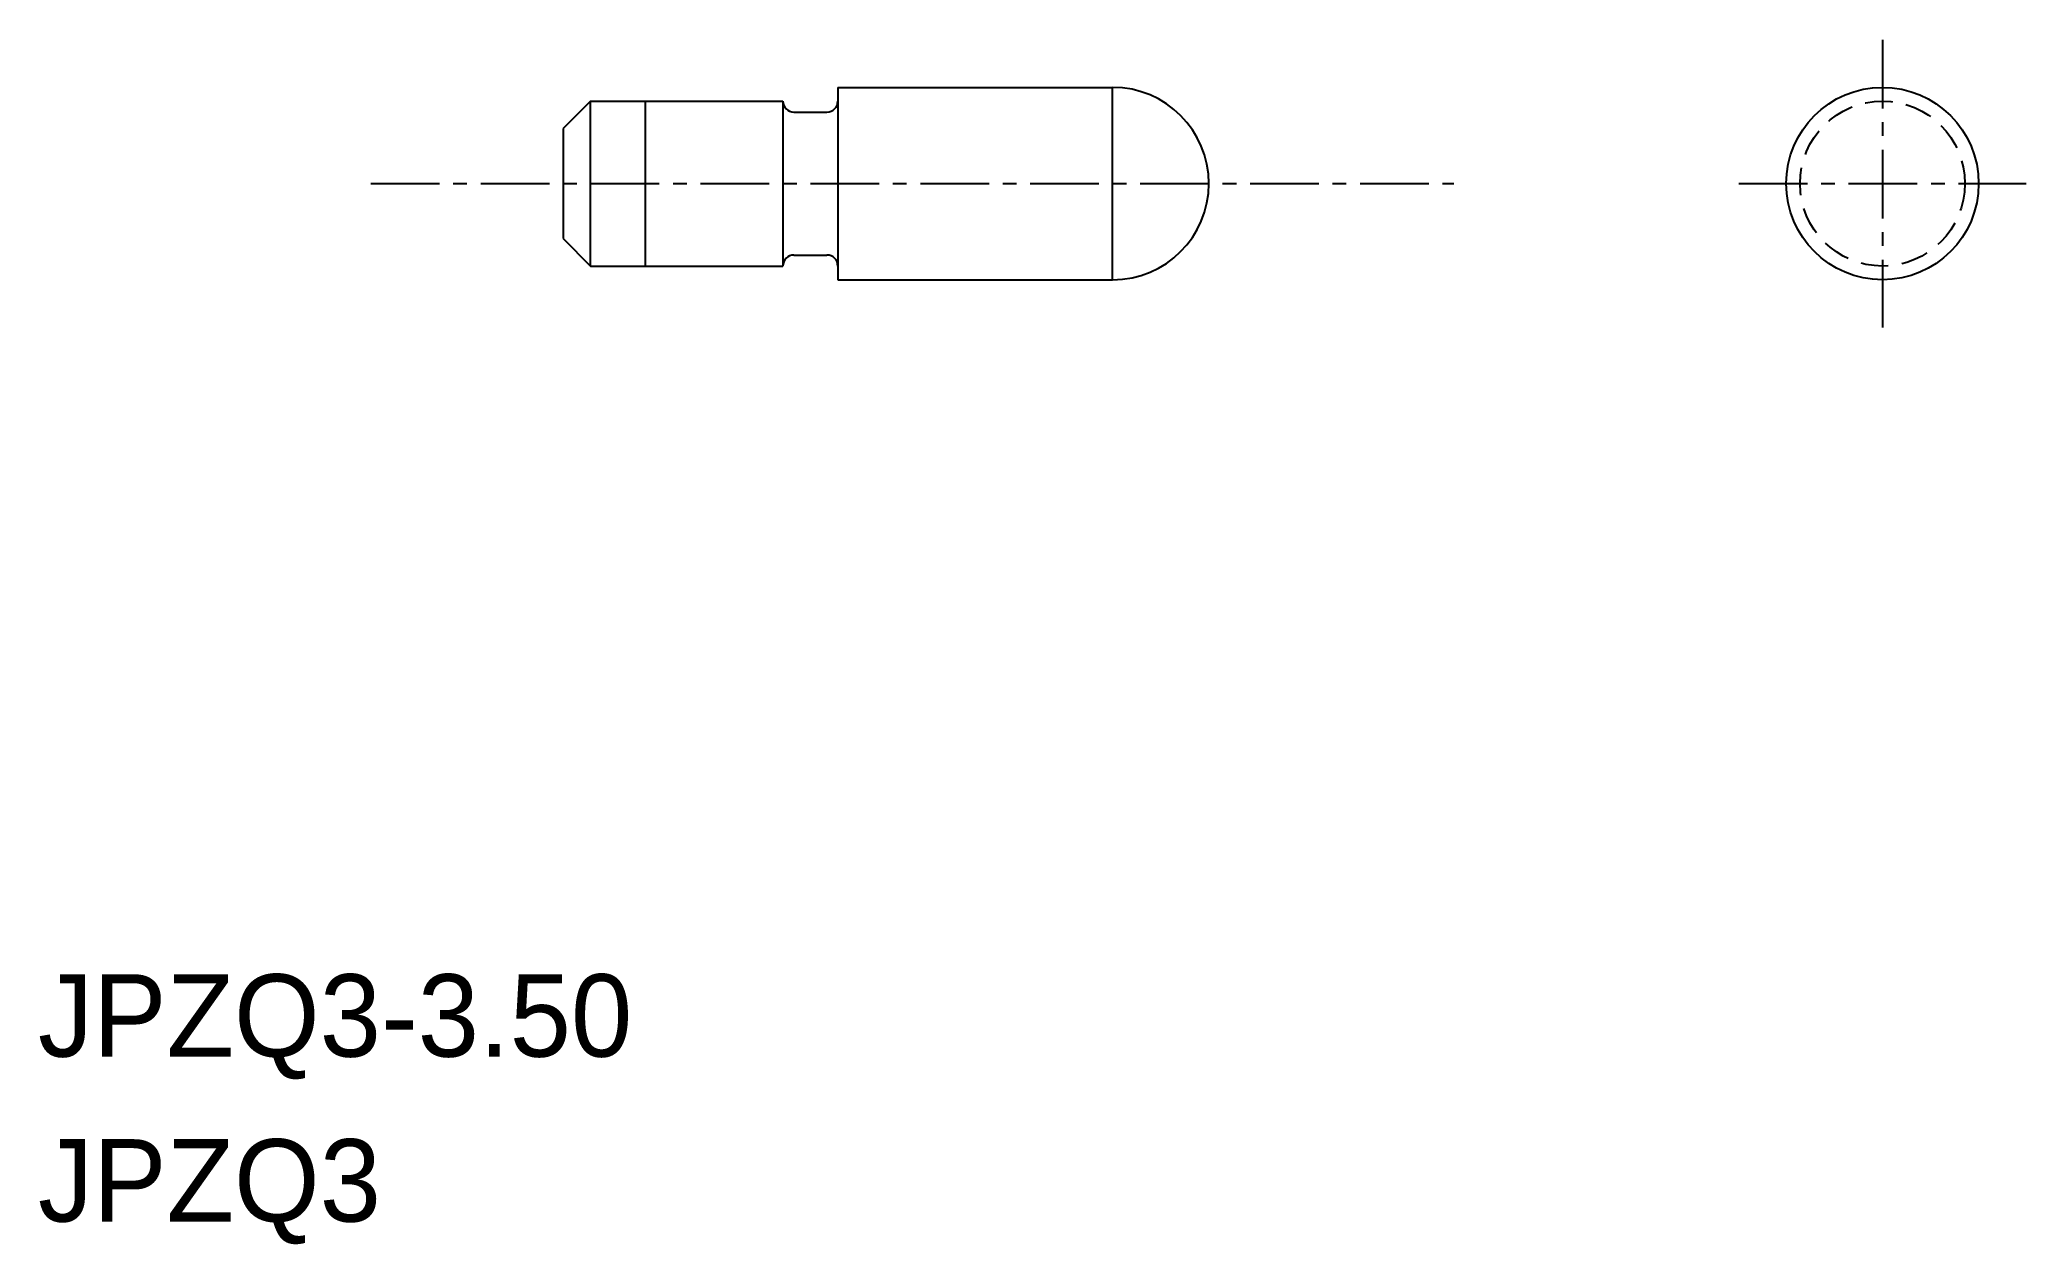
# Model space of a CAD drawing. Extents: x -1798.7 to -1762.6, y -468 to -446.1.
import ezdxf

# ---------------------------------------------------------------- set-up
doc = ezdxf.new("R2010")
doc.units = 0
doc.linetypes.add('CENTER', pattern=[2, 1.25, -0.25, 0.25, -0.25])
doc.linetypes.add('DASHED', pattern=[0.75, 0.5, -0.25])
doc.layers.get('0').update_dxf_attribs({"linetype": 'CONTINUOUS'})
doc.layers.add('CENTER', color=1, linetype='CENTER')

msp = doc.modelspace()

# ---------------------------------------------------------------- linework, layer by layer
at = {"color": 7, "linetype": 'CONTINUOUS'}
for p, q in [((-1784.219, -446.948), (-1784.219, -450.448)), ((-1784.219, -446.948), (-1779.219, -446.948)), ((-1788.719, -447.198), (-1789.219, -447.698)), ((-1788.719, -447.198), (-1785.219, -447.198)), ((-1788.719, -450.198), (-1788.719, -447.198)), ((-1787.719, -450.198), (-1787.719, -447.198)), ((-1785.219, -447.198), (-1785.219, -450.198)), ((-1785.019, -447.398), (-1784.419, -447.398)), ((-1789.219, -447.698), (-1789.219, -449.698)), ((-1789.219, -449.698), (-1788.719, -450.198)), ((-1785.019, -449.998), (-1784.419, -449.998)), ((-1788.719, -450.198), (-1785.219, -450.198)), ((-1784.219, -450.448), (-1779.219, -450.448))]:
    msp.add_line(p, q, dxfattribs=at)
at = {"linetype": 'CONTINUOUS'}
msp.add_line((-1779.219, -450.448), (-1779.219, -446.948), dxfattribs=at)
msp.add_circle((-1765.211, -448.698), 1.75, dxfattribs=at)
at = {"color": 3, "linetype": 'DASHED'}
msp.add_circle((-1765.211, -448.698), 1.5, dxfattribs=at)
at = {"linetype": 'CONTINUOUS'}
msp.add_arc((-1779.219, -448.698), 1.75, 270, 90, dxfattribs=at)
at = {"color": 7, "linetype": 'CONTINUOUS'}
for centre, start, end in [((-1785.019, -447.198), 180, 270), ((-1784.419, -447.198), 270, 0), ((-1785.019, -450.198), 90, 180), ((-1784.419, -450.198), 0, 90)]:
    msp.add_arc(centre, 0.2, start, end, dxfattribs=at)
at = {"layer": 'CENTER', "color": 1, "linetype": 'CENTER'}
for p, q in [((-1765.211, -446.082), (-1765.211, -451.314)), ((-1792.718, -448.698), (-1773.009, -448.698)), ((-1767.827, -448.698), (-1762.595, -448.698))]:
    msp.add_line(p, q, dxfattribs=at)

# ---------------------------------------------------------------- texts
for s, p in [('JPZQ3-3.50', (-1798.774, -464.58)), ('JPZQ3', (-1798.774, -467.58))]:
    msp.add_text(s, height=1.5).set_placement(p)

doc.saveas('drawing.dxf')
